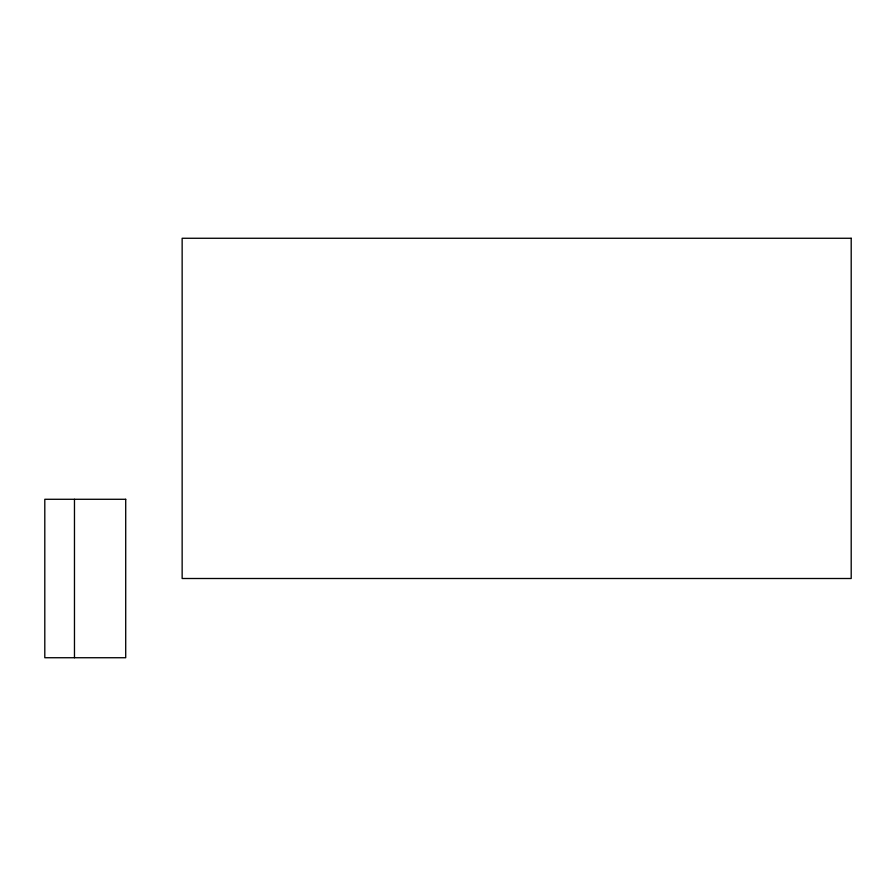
<?xml version="1.0" encoding="UTF-8"?>
<svg xmlns="http://www.w3.org/2000/svg" width="896" height="896" viewBox="0 0 896 896"><rect width="100%" height="100%" fill="white"/><g stroke="black" fill="none" stroke-linecap="round" stroke-linejoin="round"><path stroke-width="1.34" d="M74.469 499.285L74.469 657.731M851.2 238.269L182.146 238.269L182.146 578.502L851.2 578.502L851.2 238.269M125.709 499.285L44.8 499.285L44.8 657.731L125.709 657.731L125.709 499.285"/></g></svg>
